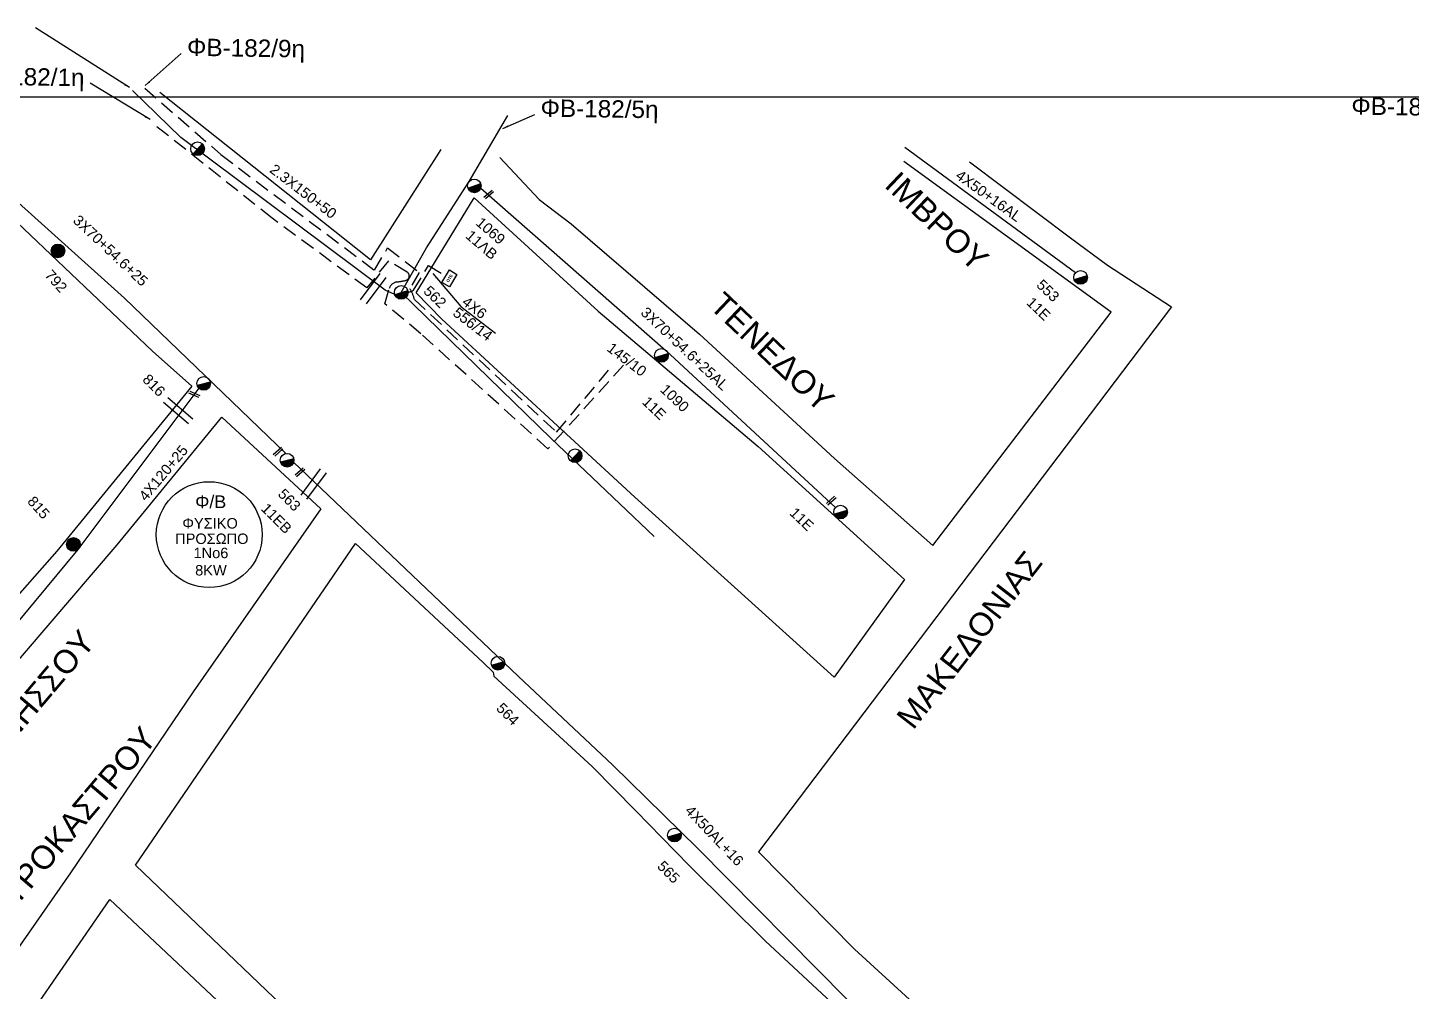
# Model space of a CAD drawing. Header units: millimetres. Extents: x 408 to 3042, y 742 to 1820.
# Drawn here: x 856.9 to 1095.6, y 1648.5 to 1814.7 of the extents above; entities that cross this region are included whole.
import ezdxf
from ezdxf.enums import TextEntityAlignment as Align

# ---------------------------------------------------------------- set-up
doc = ezdxf.new("R2010")
doc.units = ezdxf.units.MM
doc.linetypes.add('DASHED', pattern=[19.05, 12.7, -6.35])
for name, color, linetype in [('Pillar OTE', 7, 'Continuous'), ('Άγνωστα', 7, 'Continuous'), ('Γυμνά εναέρια ΧΤ και ΦΟΠ (3Φ)   4x50+16AL', 7, 'Continuous'), ('Επιγραφές - Σχήματα', 7, 'Continuous'), ('Μηχανική τομή', 7, 'Continuous'), ('Στύλος Ξύλινος', 7, 'Continuous'), ('Στύλος Ξύλινος @ 1', 7, 'Continuous'), ('Στύλος ΦΜ', 7, 'Continuous'), ('Στύλος ΦΜ @ 1', 7, 'Continuous'), ('Συνεστραμμένα ΧΤ   3x70+54.6+25 AL', 7, 'SYN_LINE'), ('Συνεστραμμένα ΧΤ   4x120+25 AL', 7, 'SYN_LINE'), ('Τομή', 7, 'Continuous'), ('Υπόβαθρο ΔΕΗ', 7, 'Continuous'), ('Υπόγεια καλώδια Παροχών ΧΤ   4x6', 7, 'DASHED')]:
    doc.layers.add(name, color=color, linetype=linetype)
doc.styles.add('ar', font='arial.ttf')
doc.styles.add('arial', font='arial.ttf')
doc.styles.get("Standard").update_dxf_attribs({"font": 'arial.ttf'})
doc.linetypes.add('SYN_LINE', pattern='A,0.5,-0.0001,["/\\/\\/\\/",Standard,S=0.1,R=0,X=0,Y=-0.05],-0.25', length=0.7501)
doc.dimstyles.new('ISO-25', dxfattribs={"dimtxt": 2.5, "dimasz": 2.5, "dimexe": 1.25, "dimexo": 0.625, "dimtad": 1, "dimtxsty": 'Standard', "dimcen": 2.5, "dimadec": 0, "dimazin": 0, "dimtfac": 1, "dimtmove": 0, "dimatfit": 3, "dimfxl": 1, "dimarcsym": 0})

# ---------------------------------------------------------------- blocks, each defined once
blk = doc.blocks.new('ΜΗΧΑΝΙΚΗ ΤΟΜΗ')
at = {"layer": 'Μηχανική τομή', "ltscale": 40}
for p, q in [((-1.89, 0.78), (1.89, 0.78)), ((1.89, 0), (-1.89, 0))]:
    blk.add_line(p, q, dxfattribs=at)
blk = doc.blocks.new('ΤΟΜΗ')
at = {"layer": 'Τομή', "ltscale": 40}
for p, q in [((-5.68, 0), (5.68, 0)), ((5.68, -2.33), (-5.68, -2.33))]:
    blk.add_line(p, q, dxfattribs=at)
blk = doc.blocks.new('ΥΠΑΡΧΩΝ ΤΣΙΜΕΝΤΕΝΙΟΣ ΣΤΥΛΟΣ')
at = {"layer": 'Στύλος ΦΜ'}
blk.add_hatch(color=7, dxfattribs=at).paths.add_polyline_path([(-1.29, -2.28, 0.574793), (2.62, 0, 0.268822), (1.3, 2.27)])
at = {"layer": 'Στύλος ΦΜ', "color": 7}
blk.add_line((-1.29, -2.28), (1.3, 2.27), dxfattribs=at)
blk.add_circle((0, 0), 2.62, dxfattribs=at)
at = {"layer": 'Στύλος ΦΜ', "flags": 4}
for tag, p in [('ΑΡΙΘΜΟΣ', (-4.68, 8.05)), ('ΤΥΠΟΣ', (-4.91, 3.03))]:
    blk.add_attdef(tag, p, '', height=4, dxfattribs=at)
blk = doc.blocks.new('ΥΠΑΡΧΩΝ ΞΥΛΙΝΟΣ ΣΤΥΛΟΣ')
at = {"layer": 'Στύλος Ξύλινος'}
h = blk.add_hatch(color=7, dxfattribs=at)
h.paths.add_polyline_path([(-2.62, 0, 0.270008), (-1.29, -2.28), (1.3, 2.27, 0.576266)])
h.paths.add_polyline_path([(-1.29, -2.28, 0.574793), (2.62, 0, 0.268822), (1.3, 2.27)])
at = {"layer": 'Στύλος Ξύλινος', "color": 7}
blk.add_line((-1.29, -2.28), (1.3, 2.27), dxfattribs=at)
blk.add_circle((0, 0), 2.62, dxfattribs=at)
at = {"layer": 'Στύλος Ξύλινος', "flags": 4}
for tag, p in [('ΑΡΙΘΜΟΣ', (-4.91, 8.6)), ('ΤΥΠΟΣ', (-4.85, 3.39))]:
    blk.add_attdef(tag, p, '', height=4, dxfattribs=at)
blk = doc.blocks.new('PILLAR ΟΤΕ')
at = {"layer": 'Pillar OTE', "ltscale": 40}
blk.add_lwpolyline([(-3.31, 2.02), (3.39, 2.02), (3.39, -1.99), (-3.31, -1.99)], close=True, dxfattribs=at)
at = {"layer": 'Pillar OTE', "insert": (-1.81, 0.71), "char_height": 1.3575, "width": 109.961, "attachment_point": 1}
blk.add_mtext('{\\fArial|b1|i0|c161|p34;OTE}', dxfattribs=at)

msp = doc.modelspace()

# ---------------------------------------------------------------- linework, layer by layer
at = {"layer": 'Άγνωστα', "color": 133, "linetype": 'DASHED', "ltscale": 0.2}
msp.add_lwpolyline([(877.09, 1804.26), (890.22, 1792.81), (916.71, 1772.87), (918.98, 1776.71), (924.43, 1772.47), (924.43, 1772.47), (924.43, 1772.47), (922.82, 1769.64, -0.093744), (923.61, 1767.81), (948.13, 1744.92), (957.75, 1756.43)], format="xyb", dxfattribs=at)
at = {"layer": 'Άγνωστα', "color": 151, "linetype": 'DASHED', "ltscale": 0.2}
msp.add_lwpolyline([(959.68, 1756.47), (946.63, 1742.08), (924.71, 1761.92), (918.47, 1767.06), (919.25, 1769.7, -0.292694), (920.58, 1770.84, 0.013895), (922.08, 1771.1, 0.670012), (922.36, 1772.54), (919.14, 1774.49), (915.39, 1769.82), (899.08, 1781.82), (878.64, 1798.04)], format="xyb", dxfattribs=at)
at = {"layer": 'Άγνωστα', "color": 1}
msp.add_lwpolyline([(902.77, 1739.76), (931.67, 1712.22), (941.58, 1702.79), (957.75, 1687.56), (972.5, 1673.14), (998.21, 1647.11), (1004.73, 1641.35), (1035.37, 1612.86), (1059.88, 1591.46), (1086.97, 1568.47), (1109.84, 1548.94), (1126.73, 1533.81), (1147.23, 1515.65), (1187.8, 1480.38), (1201.92, 1465.73)], dxfattribs=at)
at = {"layer": 'Γυμνά εναέρια ΧΤ και ΦΟΠ (3Φ)   4x50+16AL', "color": 173, "ltscale": 40}
msp.add_lwpolyline([(1037.68, 1772.44), (1008.19, 1794.01)], dxfattribs=at)
at = {"layer": 'Επιγραφές - Σχήματα'}
msp.add_lwpolyline([(433.97, 786.81), (2929.97, 786.81), (2929.97, 1802.72), (433.97, 1802.72)], close=True, dxfattribs=at)
at = {"layer": 'Επιγραφές - Σχήματα', "color": 202}
msp.add_circle((888.2, 1727.26), 9.13, dxfattribs=at)
at = {"layer": 'Συνεστραμμένα ΧΤ   3x70+54.6+25 AL', "color": 173, "linetype": 'SYN_LINE', "ltscale": 20}
msp.add_lwpolyline([(839.67, 1804.16), (850.65, 1788.62), (873.57, 1768.02), (901.43, 1741.26)], dxfattribs=at)
at = {"layer": 'Συνεστραμμένα ΧΤ   3x70+54.6+25 AL', "color": 62, "linetype": 'SYN_LINE', "ltscale": 20}
msp.add_lwpolyline([(920.2, 1768.7), (918.54, 1769.42), (883.33, 1795.76), (874.98, 1803.89)], dxfattribs=at)
at = {"layer": 'Συνεστραμμένα ΧΤ   3x70+54.6+25 AL', "color": 6, "linetype": 'SYN_LINE', "ltscale": 20}
msp.add_lwpolyline([(964.98, 1726.92), (947.18, 1743.84), (921.33, 1769.04), (925.69, 1776.7), (933.04, 1788.18), (939.73, 1799.58)], dxfattribs=at)
at = {"layer": 'Συνεστραμμένα ΧΤ   3x70+54.6+25 AL', "color": 6, "ltscale": 20}
msp.add_lwpolyline([(935.04, 1787), (966.99, 1759.04), (996.24, 1731.95)], dxfattribs=at)
at = {"layer": 'Συνεστραμμένα ΧΤ   4x120+25 AL', "color": 133, "linetype": 'SYN_LINE', "ltscale": 20}
msp.add_lwpolyline([(886.41, 1752.5), (865.56, 1724.68), (843.15, 1697.79), (821.5, 1671.84), (800.14, 1648.52)], dxfattribs=at)
at = {"layer": 'Υπόβαθρο ΔΕΗ'}
for points in [[(928.14, 1793.7), (916.03, 1774.68), (879.68, 1803.54)], [(938.36, 1792.31), (945.12, 1785.07), (950.64, 1780.87), (972.79, 1761.85), (996.07, 1740.37), (1013.02, 1725.4), (1043.81, 1765.61), (1008.06, 1791.63)], [(1019.35, 1791.55), (1036.78, 1778.44), (1043.2, 1773.72), (1054.2, 1766.53), (982.99, 1672.53), (999.55, 1655.75), (1042.19, 1616.69), (1124.52, 1544.98)], [(850.3, 1785.6), (878.43, 1758.91), (885.2, 1752.84), (861.93, 1724.43), (846.05, 1706.45), (833.2, 1691.18), (811.56, 1665.87), (802.89, 1655.25), (780.43, 1674.12), (763.96, 1688.97), (792.76, 1721.23), (807.44, 1738.04), (830.64, 1763.71), (846.02, 1780.81), (850.3, 1785.6)], [(923.9, 1768.98), (933.91, 1785.35), (955.32, 1765.81), (982.93, 1742.48), (1008.17, 1719.5), (996.01, 1702.68), (961.61, 1733.74), (928.32, 1764.4), (923.9, 1768.98)], [(931.62, 1766.62), (937.59, 1761.99)], [(890.4, 1747.52), (907.47, 1731.7), (885.45, 1700.12), (864.29, 1668.94), (841.98, 1636.97), (840.69, 1637.38), (824.39, 1644.96), (809.59, 1652), (836.23, 1683.33), (872.34, 1725.47), (890.4, 1747.52)], [(1124.6, 1430.13), (1086.76, 1466.18), (1086.76, 1466.18), (1063.03, 1489.3), (1039.7, 1511.96), (1014.08, 1536.8), (969.39, 1580.02), (932.52, 1615.69), (875.46, 1670.23), (913.45, 1725.75)], [(913.45, 1725.75), (935.44, 1705.23), (937.18, 1703.54), (937.31, 1702.82), (954.26, 1687.25), (961.78, 1679.59), (968.52, 1672.74), (971.25, 1669.95), (984.19, 1657.14), (1012.49, 1630.87), (1041.57, 1604.56), (1064.09, 1584.81), (1106.12, 1548.95)], [(849.64, 1633.36), (871.05, 1664.35), (930.49, 1608.38), (963.44, 1575.71), (977.5, 1562.47), (952.25, 1536.03), (885.42, 1599.24), (849.64, 1633.36)]]:
    msp.add_lwpolyline(points, dxfattribs=at)
at = {"layer": 'Υπόγεια καλώδια Παροχών ΧΤ   4x6', "color": 6, "linetype": 'DASHED', "ltscale": 0.2}
msp.add_lwpolyline([(922.5, 1769.16, 0.203881), (923.42, 1769.41), (926.03, 1773.68), (928.98, 1771.88)], format="xyb", dxfattribs=at)

# ---------------------------------------------------------------- block references
at = {"layer": 'Pillar OTE', "xscale": 0.375, "yscale": 0.375, "zscale": 0.375, "rotation": 58.49018335942277}
msp.add_blockref('PILLAR ΟΤΕ', (929.64, 1771.43), dxfattribs=at)
at = {"layer": 'Μηχανική τομή'}
for p, xscale, yscale, zscale, rotation in [((936.56, 1785.78), 0.5, 0.5, 0.5, 41.35040591126501), ((885.56, 1751.28), 0.4999999999999999, 0.4999999999999999, 0.4999999999999999, 336.213081666046), ((900.22, 1741.42), 0.5, 0.5, 0.5, 41.35040591126501), ((903.97, 1737.88), 0.5, 0.5, 0.5, 41.35040591126501), ((995.64, 1732.98), 0.5, 0.5, 0.5, 41.35040591126501)]:
    msp.add_blockref('ΜΗΧΑΝΙΚΗ ΤΟΜΗ', p, dxfattribs=dict(at, xscale=xscale, yscale=yscale, zscale=zscale, rotation=rotation))
at = {"layer": 'Στύλος Ξύλινος @ 1', "ltscale": 40}
ref = msp.add_blockref('ΥΠΑΡΧΩΝ ΞΥΛΙΝΟΣ ΣΤΥΛΟΣ', (862.11, 1776.2), dxfattribs=dict(at, xscale=0.4499999999998181, yscale=0.4499999999998181, zscale=0.4499999999998181, rotation=311.9523410370047))
ref.add_attrib('ΤΥΠΟΣ', '792', (859.71, 1771.94), dxfattribs={"layer": 'Στύλος Ξύλινος', "height": 1.8, "rotation": 311.9523, "flags": 4})
ref = msp.add_blockref('ΥΠΑΡΧΩΝ ΞΥΛΙΝΟΣ ΣΤΥΛΟΣ', (864.77, 1725.56), dxfattribs=dict(at, xscale=0.4499999999998181, yscale=0.4499999999998181, zscale=0.4499999999998181, rotation=311.9523410370047))
ref.add_attrib('ΤΥΠΟΣ', '815', (856.71, 1732.9), dxfattribs={"layer": 'Στύλος Ξύλινος', "height": 1.8, "rotation": 311.9523, "flags": 4})
at = {"layer": 'Στύλος ΦΜ @ 1', "ltscale": 40, "xscale": 0.4499999999998181, "yscale": 0.4499999999998181, "zscale": 0.4499999999998181, "rotation": 347.4962981754869}
for p in [(886.2, 1793.82), (951.32, 1740.86)]:
    msp.add_blockref('ΥΠΑΡΧΩΝ ΤΣΙΜΕΝΤΕΝΙΟΣ ΣΤΥΛΟΣ', p, dxfattribs=at)
at = {"layer": 'Στύλος ΦΜ @ 1', "ltscale": 40}
ref = msp.add_blockref('ΥΠΑΡΧΩΝ ΤΣΙΜΕΝΤΕΝΙΟΣ ΣΤΥΛΟΣ', (933.94, 1787.41), dxfattribs=dict(at, xscale=0.4499999999998182, yscale=0.4499999999998182, zscale=0.4499999999998182, rotation=319.144857024956))
ref.add_attrib('ΤΥΠΟΣ', '1069', (934.05, 1780.82), dxfattribs={"layer": 'Στύλος ΦΜ', "height": 1.8, "rotation": 319.1449, "flags": 4})
ref.add_attrib('ΑΡΙΘΜΟΣ', '11ΛΒ', (932.28, 1778.58), dxfattribs={"layer": 'Στύλος ΦΜ', "height": 1.8, "rotation": 319.1449, "flags": 4})
ref = msp.add_blockref('ΥΠΑΡΧΩΝ ΤΣΙΜΕΝΤΕΝΙΟΣ ΣΤΥΛΟΣ', (1038.53, 1771.62), dxfattribs=dict(at, xscale=0.449999999999818, yscale=0.449999999999818, zscale=0.449999999999818, rotation=316.2584721009622))
ref.add_attrib('ΤΥΠΟΣ', '553', (1030.78, 1770.15), dxfattribs={"layer": 'Στύλος ΦΜ', "height": 1.8, "rotation": 316.2585, "flags": 4})
ref.add_attrib('ΑΡΙΘΜΟΣ', '11E', (1029.05, 1767.11), dxfattribs={"layer": 'Στύλος ΦΜ', "height": 1.8, "rotation": 316.2585, "flags": 4})
ref = msp.add_blockref('ΥΠΑΡΧΩΝ ΤΣΙΜΕΝΤΕΝΙΟΣ ΣΤΥΛΟΣ', (921.33, 1769.04), dxfattribs=dict(at, xscale=0.449999999999818, yscale=0.449999999999818, zscale=0.449999999999818, rotation=316.3472138106945))
ref.add_attrib('ΤΥΠΟΣ', '562', (925.02, 1769.08), dxfattribs={"layer": 'Στύλος ΦΜ', "height": 1.8, "rotation": 316.3472, "flags": 4})
ref = msp.add_blockref('ΥΠΑΡΧΩΝ ΤΣΙΜΕΝΤΕΝΙΟΣ ΣΤΥΛΟΣ', (966.22, 1758.16), dxfattribs=dict(at, xscale=0.449999999999818, yscale=0.449999999999818, zscale=0.449999999999818, rotation=316.3782212612319))
ref.add_attrib('ΤΥΠΟΣ', '1090', (965.87, 1752.1), dxfattribs={"layer": 'Στύλος ΦΜ', "height": 1.8, "rotation": 316.3782, "flags": 4})
ref.add_attrib('ΑΡΙΘΜΟΣ', '11E', (962.74, 1749.98), dxfattribs={"layer": 'Στύλος ΦΜ', "height": 1.8, "rotation": 316.3782, "flags": 4})
ref = msp.add_blockref('ΥΠΑΡΧΩΝ ΤΣΙΜΕΝΤΕΝΙΟΣ ΣΤΥΛΟΣ', (887.25, 1753.33), dxfattribs=dict(at, xscale=0.449999999999818, yscale=0.449999999999818, zscale=0.449999999999818, rotation=314.8423271884067))
ref.add_attrib('ΤΥΠΟΣ', '816', (876.55, 1753.88), dxfattribs={"layer": 'Στύλος ΦΜ', "height": 1.8, "rotation": 314.8423, "flags": 4})
ref = msp.add_blockref('ΥΠΑΡΧΩΝ ΤΣΙΜΕΝΤΕΝΙΟΣ ΣΤΥΛΟΣ', (901.64, 1740.1), dxfattribs=dict(at, xscale=0.449999999999818, yscale=0.449999999999818, zscale=0.449999999999818, rotation=314.8423271884067))
ref.add_attrib('ΤΥΠΟΣ', '563', (899.92, 1734.11), dxfattribs={"layer": 'Στύλος ΦΜ', "height": 1.8, "rotation": 314.8423, "flags": 4})
ref.add_attrib('ΑΡΙΘΜΟΣ', '11EB', (897.01, 1731.61), dxfattribs={"layer": 'Στύλος ΦΜ', "height": 1.8, "rotation": 314.8423, "flags": 4})
ref = msp.add_blockref('ΥΠΑΡΧΩΝ ΤΣΙΜΕΝΤΕΝΙΟΣ ΣΤΥΛΟΣ', (997.11, 1731.15), dxfattribs=dict(at, xscale=0.4499999999998181, yscale=0.4499999999998181, zscale=0.4499999999998181, rotation=316.288054180268))
ref.add_attrib('ΤΥΠΟΣ', '11E', (988.19, 1730.83), dxfattribs={"layer": 'Στύλος ΦΜ', "height": 1.8, "rotation": 316.2881, "flags": 4})
ref = msp.add_blockref('ΥΠΑΡΧΩΝ ΤΣΙΜΕΝΤΕΝΙΟΣ ΣΤΥΛΟΣ', (938.02, 1705.07), dxfattribs=dict(at, xscale=0.449999999999818, yscale=0.449999999999818, zscale=0.449999999999818, rotation=314.8423271884067))
ref.add_attrib('ΤΥΠΟΣ', '564', (937.59, 1697.16), dxfattribs={"layer": 'Στύλος ΦΜ', "height": 1.8, "rotation": 314.8423, "flags": 4})
ref = msp.add_blockref('ΥΠΑΡΧΩΝ ΤΣΙΜΕΝΤΕΝΙΟΣ ΣΤΥΛΟΣ', (968.45, 1675.44), dxfattribs=dict(at, xscale=0.449999999999818, yscale=0.449999999999818, zscale=0.449999999999818, rotation=314.8423271884067))
ref.add_attrib('ΤΥΠΟΣ', '565', (965.35, 1669.91), dxfattribs={"layer": 'Στύλος ΦΜ', "height": 1.8, "rotation": 314.8423, "flags": 4})
at = {"layer": 'Τομή', "xscale": 0.4999999999999998, "yscale": 0.4999999999999998, "zscale": 0.4999999999999998}
for p, rotation in [((916.95, 1769.32), 233.318262571857), ((882.47, 1748.21), 139.6316717722141), ((906.68, 1735.65), 233.8316581900599)]:
    msp.add_blockref('ΤΟΜΗ', p, dxfattribs=dict(at, rotation=rotation))

# ---------------------------------------------------------------- texts
at = {"ltscale": 40, "width": 94.4586, "attachment_point": 1, "style": 'arial'}
for s, insert, char_height, rotation in [('ΦΒ-182/9η', (884.4, 1812.85), 3, 359.1724), ('ΦΒ-182/1η', (846.36, 1807.89), 3, 359.1724), ('ΦΒ-182/5η', (945.39, 1802.37), 3, 359.1724), ('ΦΒ-182/7η', (1085.27, 1802.72), 3, 359.1724), ('ΙΜΒΡΟΥ', (1007.25, 1790.24), 4, 316.4433), ('TENEΔOY', (977.04, 1769.39), 4, 316.4433), ('ΜΑΚΕΔΟΝΙΑΣ', (1006.5, 1695.88), 4, 52.1515), ('ΠEΛOΠONHΣΣOY', (835.16, 1675.14), 4, 49.6858), ('ΑΡΓΥΡΟΚΑΣΤΡΟΥ', (844.99, 1657.55), 4, 49.6858)]:
    msp.add_mtext(s, dxfattribs=dict(at, insert=insert, char_height=char_height, rotation=rotation))
at = {"layer": 'Άγνωστα', "ltscale": 40, "char_height": 1.8, "width": 34.5395, "attachment_point": 1, "style": 'arial'}
for s, insert, rotation in [('\\pt19.8;2.3X150+50', (899.57, 1791.33), 322.5602), ('\\pt19.8;3X70+54.6+25', (865.79, 1782.57), 316.7584), ('556/14', (931.17, 1766.62), 322.5602), ('4Χ6', (932.74, 1768.5), 322.5602), ('\\pt19.8;145/10', (957.75, 1760.52), 322.5602), ('4X120+25', (875.9, 1734.05), 50.111), ('4X50AL+16', (971.46, 1680.76), 313.5136)]:
    msp.add_mtext(s, dxfattribs=dict(at, insert=insert, rotation=rotation))
at = {"layer": 'Γυμνά εναέρια ΧΤ και ΦΟΠ (3Φ)   4x50+16AL', "ltscale": 40, "insert": (1017.85, 1790.31), "char_height": 1.8, "width": 34.5395, "attachment_point": 1, "rotation": 324.1681, "style": 'arial'}
msp.add_mtext('\\pt19.8;4X50+16AL', dxfattribs=at)
at = {"layer": 'Επιγραφές - Σχήματα', "color": 1, "style": 'ar'}
for s, height, p in [('Φ/Β', 2.2, (888.46, 1732.97)), ('ΦΥΣΙΚΟ ', 1.8, (888.7, 1729.21)), ('1No6', 1.8, (888.5, 1724.1)), ('8KW', 1.8, (888.5, 1721.11))]:
    msp.add_text(s, height=height, dxfattribs=at).set_placement(p, align=Align.MIDDLE)
at = {"layer": 'Επιγραφές - Σχήματα', "color": 1, "insert": (882.32, 1727.45), "char_height": 1.8, "width": 12.958, "attachment_point": 1}
msp.add_mtext('ΠΡΟΣΩΠΟ', dxfattribs=at)
at = {"layer": 'Συνεστραμμένα ΧΤ   3x70+54.6+25 AL', "ltscale": 20, "insert": (963.73, 1766.7), "char_height": 1.8, "width": 34.5395, "attachment_point": 1, "rotation": 316.7584, "style": 'arial'}
msp.add_mtext('\\pt19.8;3X70+54.6+25AL', dxfattribs=at)

# ---------------------------------------------------------------- leaders
at = {"layer": 'Επιγραφές - Σχήματα', "ltscale": 40}
for points in [[(874.43, 1804.37), (858.23, 1814.7)], [(877.18, 1804.73), (883.38, 1810.22)], [(877.99, 1798.86), (867.65, 1805.13)], [(938.84, 1797.31), (944.37, 1799.74)], [(926.79, 1772.3), (931.62, 1766.62)]]:
    msp.add_leader(points, dimstyle='ISO-25', override={"dimasz": 1, "dimtad": 0}, dxfattribs=at)

doc.saveas('drawing.dxf')
